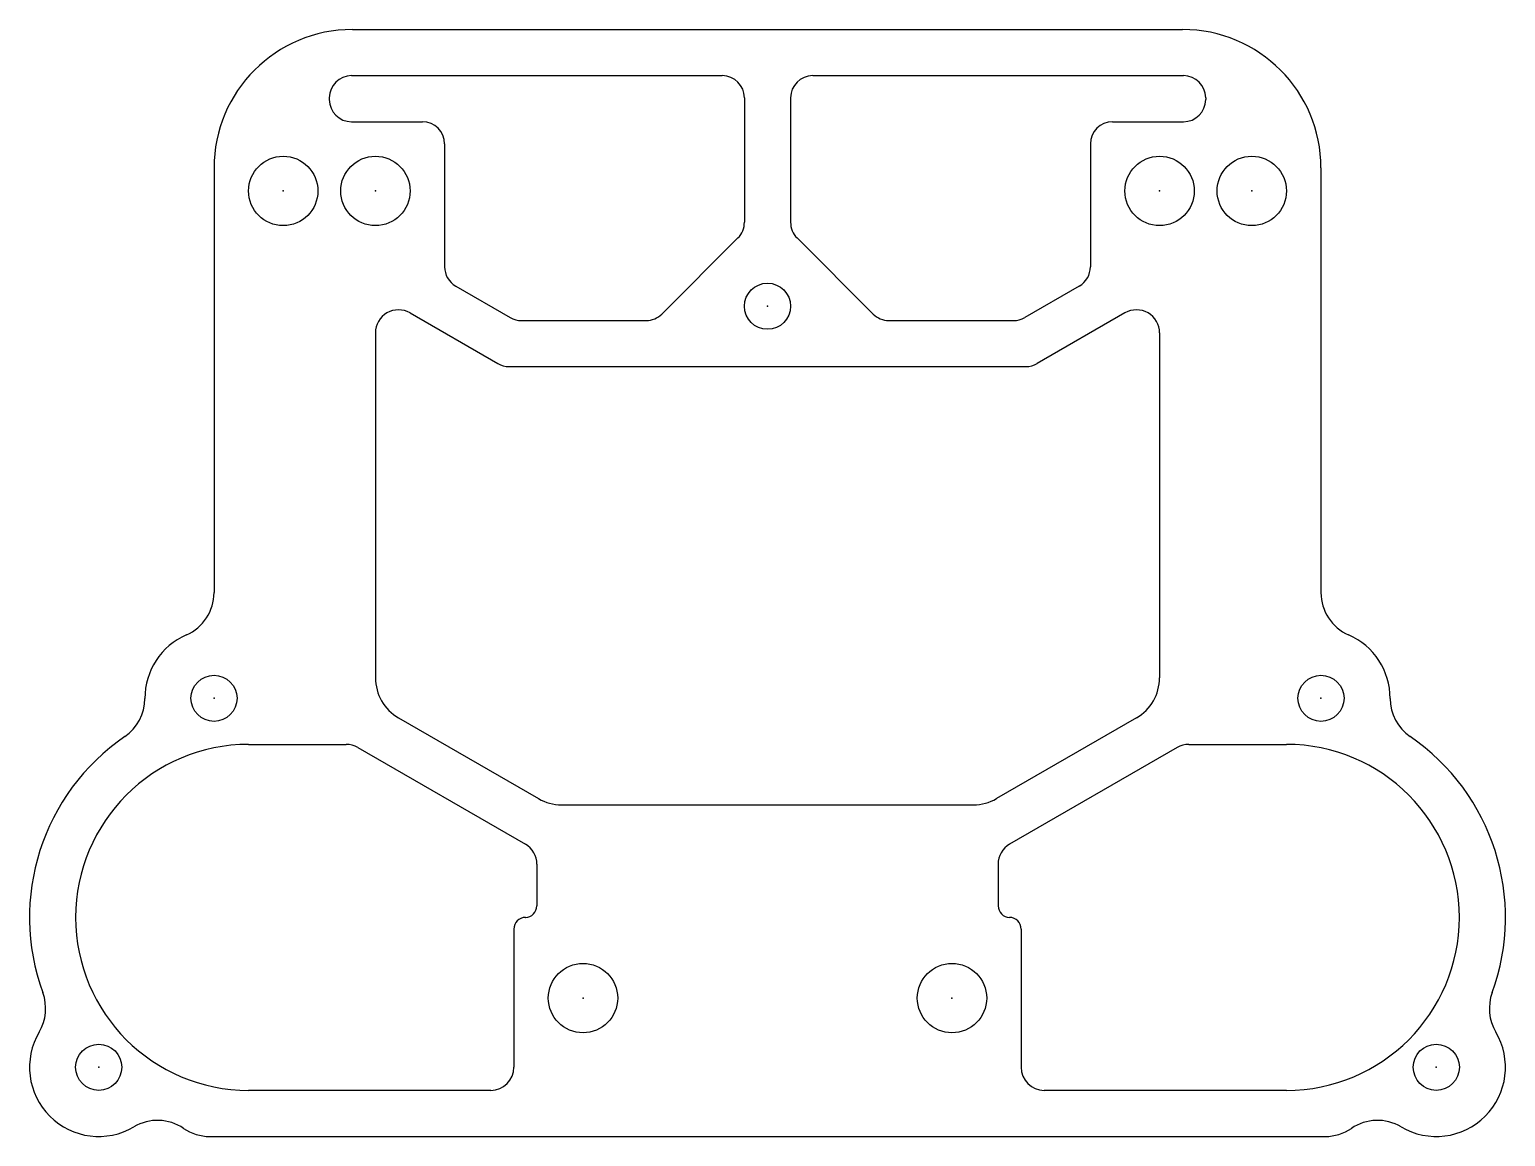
# Model space of a CAD drawing. Extents: x -4 to 4, y 0 to 6.
import ezdxf

# ---------------------------------------------------------------- set-up
doc = ezdxf.new("R2010")
doc.units = 0
doc.header["$MEASUREMENT"] = 0
doc.linetypes.add('SOLID', pattern=[0])
doc.layers.add('1', color=1, linetype='SOLID')

msp = doc.modelspace()

# ---------------------------------------------------------------- linework, layer by layer
at = {"layer": '1', "color": 4, "linetype": 'SOLID'}
for p, q in [((-2.25, 6), (2.25, 6)), ((-3, 5.25), (-3, 2.9478)), ((3, 5.25), (3, 2.9478)), ((-1.313, 1.1875), (-1.312, 1.1875)), ((-3.0237, 0), (3.0237, 0))]:
    msp.add_line(p, q, dxfattribs=at)
at = {"layer": '1', "color": 3, "linetype": 'SOLID'}
for p, q in [((-2.255, 5.75), (-0.245, 5.75)), ((0.245, 5.75), (2.255, 5.75)), ((-2.375, 5.63), (-2.375, 5.62)), ((-0.125, 5.63), (-0.125, 4.955)), ((0.125, 5.63), (0.125, 4.955)), ((2.375, 5.63), (2.375, 5.62)), ((-2.255, 5.5), (-1.87, 5.5)), ((1.87, 5.5), (2.255, 5.5)), ((-1.75, 5.38), (-1.75, 4.7136)), ((1.75, 5.38), (1.75, 4.7136)), ((-0.5725, 4.4578), (-0.1601, 4.8702)), ((0.5725, 4.4578), (0.1601, 4.8702)), ((-1.69, 4.6097), (-1.3939, 4.4387)), ((1.69, 4.6097), (1.3939, 4.4387)), ((-1.3339, 4.4226), (-0.6574, 4.4226)), ((0.6574, 4.4226), (1.3339, 4.4226)), ((-2.8125, 2.125), (-2.2835, 2.125)), ((-2.221, 2.1083), (-1.3125, 1.5837)), ((2.221, 2.1083), (1.3125, 1.5837)), ((2.2835, 2.125), (2.8125, 2.125)), ((-1.25, 1.4755), (-1.25, 1.2505)), ((1.25, 1.4755), (1.25, 1.2505)), ((-1.375, 1.1245), (-1.375, 0.375)), ((1.313, 1.1875), (1.312, 1.1875)), ((1.375, 1.1245), (1.375, 0.375)), ((-1.5, 0.25), (-2.8125, 0.25)), ((2.8125, 0.25), (1.5, 0.25))]:
    msp.add_line(p, q, dxfattribs=at)
at = {"layer": '1', "color": 1, "linetype": 'SOLID'}
for p, q in [((-1.9375, 4.4639), (-1.462, 4.1894)), ((1.9375, 4.4639), (1.462, 4.1894)), ((-2.125, 4.3557), (-2.125, 2.4858)), ((2.125, 4.3557), (2.125, 2.4858)), ((-1.3995, 4.1726), (1.3995, 4.1726)), ((-2, 2.2693), (-1.241, 1.8311)), ((2, 2.2693), (1.241, 1.8311)), ((-1.116, 1.7976), (1.116, 1.7976))]:
    msp.add_line(p, q, dxfattribs=at)
at = {"layer": '1', "color": 4, "linetype": 'SOLID'}
for centre, radius in [((-2.625, 5.125), 0.188), ((-2.125, 5.125), 0.188), ((2.125, 5.125), 0.188), ((2.625, 5.125), 0.188), ((0, 4.5), 0.125), ((-3, 2.375), 0.125), ((3, 2.375), 0.125), ((-1, 0.75), 0.188), ((1, 0.75), 0.188), ((-3.625, 0.375), 0.125), ((3.625, 0.375), 0.125)]:
    msp.add_circle(centre, radius, dxfattribs=at)
for centre, radius, start, end in [((-2.25, 5.25), 0.75, 90, 180), ((2.25, 5.25), 0.75, 0, 90), ((-3.25, 2.9478), 0.25, -66.42182, 0), ((3.25, 2.9478), 0.25, 180, 246.42182), ((-3, 2.375), 0.375, 113.57818, 180.15075), ((3, 2.375), 0.375, 359.84925, 426.42182), ((-3.625, 2.3734), 0.25, -55.58272, 0.15075), ((3.625, 2.3734), 0.25, 179.84925, 235.58272), ((-2.8125, 1.1875), 1.1875, 124.41728, 200.08603), ((2.8125, 1.1875), 1.1875, -20.08603, 55.58272), ((-4.1626, 0.6938), 0.25, -30.67112, 20.08603), ((4.1626, 0.6938), 0.25, 159.91397, 210.67112), ((-3.625, 0.375), 0.375, 149.32888, 300.67112), ((3.625, 0.375), 0.375, 239.32888, 390.67112), ((-3.3062, -0.1626), 0.25, 55.60237, 120.67112), ((3.3062, -0.1626), 0.25, 59.32888, 124.39763), ((-3.0237, 0.25), 0.25, 235.60237, 270), ((3.0237, 0.25), 0.25, 270, 304.39763)]:
    msp.add_arc(centre, radius, start, end, dxfattribs=at)
at = {"layer": '1', "color": 3, "linetype": 'SOLID'}
for centre, radius, start, end in [((-2.255, 5.63), 0.12, 90, 180), ((-0.245, 5.63), 0.12, 0, 90), ((0.245, 5.63), 0.12, 90, 180), ((2.255, 5.63), 0.12, 0, 90), ((-2.255, 5.62), 0.12, 180, 270), ((2.255, 5.62), 0.12, 270, 360), ((-1.87, 5.38), 0.12, 0, 90), ((1.87, 5.38), 0.12, 90, 180), ((-0.245, 4.955), 0.12, 315, 360), ((0.245, 4.955), 0.12, 180, 225), ((-1.63, 4.7136), 0.12, 180, 240), ((1.63, 4.7136), 0.12, 300, 360), ((-1.3339, 4.5426), 0.12, 240, 270), ((-0.6574, 4.5426), 0.12, 270, 315), ((0.6574, 4.5426), 0.12, 225, 270), ((1.3339, 4.5426), 0.12, 270, 300), ((-2.8125, 1.1875), 0.9375, 90, 270), ((-2.2835, 2), 0.125, 60, 90), ((2.2835, 2), 0.125, 90, 120), ((2.8125, 1.1875), 0.9375, 270, 450), ((-1.375, 1.4755), 0.125, 0, 60), ((1.375, 1.4755), 0.125, 120, 180), ((-1.313, 1.2505), 0.063, 270.45472, 360), ((1.313, 1.2505), 0.063, 180, 269.54528), ((-1.312, 1.1245), 0.063, 90.45472, 180), ((1.312, 1.1245), 0.063, 360, 449.54528), ((-1.5, 0.375), 0.125, 270, 360), ((1.5, 0.375), 0.125, 180, 270)]:
    msp.add_arc(centre, radius, start, end, dxfattribs=at)
at = {"layer": '1', "color": 1, "linetype": 'SOLID'}
for centre, radius, start, end in [((-2, 4.3557), 0.125, 60, 180), ((2, 4.3557), 0.125, 0, 120), ((-1.3995, 4.2976), 0.125, 240, 270), ((1.3995, 4.2976), 0.125, 270, 300), ((-1.875, 2.4858), 0.25, 180, 240), ((1.875, 2.4858), 0.25, 300, 360), ((-1.116, 2.0476), 0.25, 240, 270), ((1.116, 2.0476), 0.25, 270, 300)]:
    msp.add_arc(centre, radius, start, end, dxfattribs=at)
for p in [(-2.625, 5.125), (-2.125, 5.125), (2.125, 5.125), (2.625, 5.125), (0, 4.5), (-3, 2.375), (3, 2.375), (-1, 0.75), (1, 0.75), (-3.625, 0.375), (3.625, 0.375)]:
    msp.add_point(p, dxfattribs=at)

doc.saveas('drawing.dxf')
